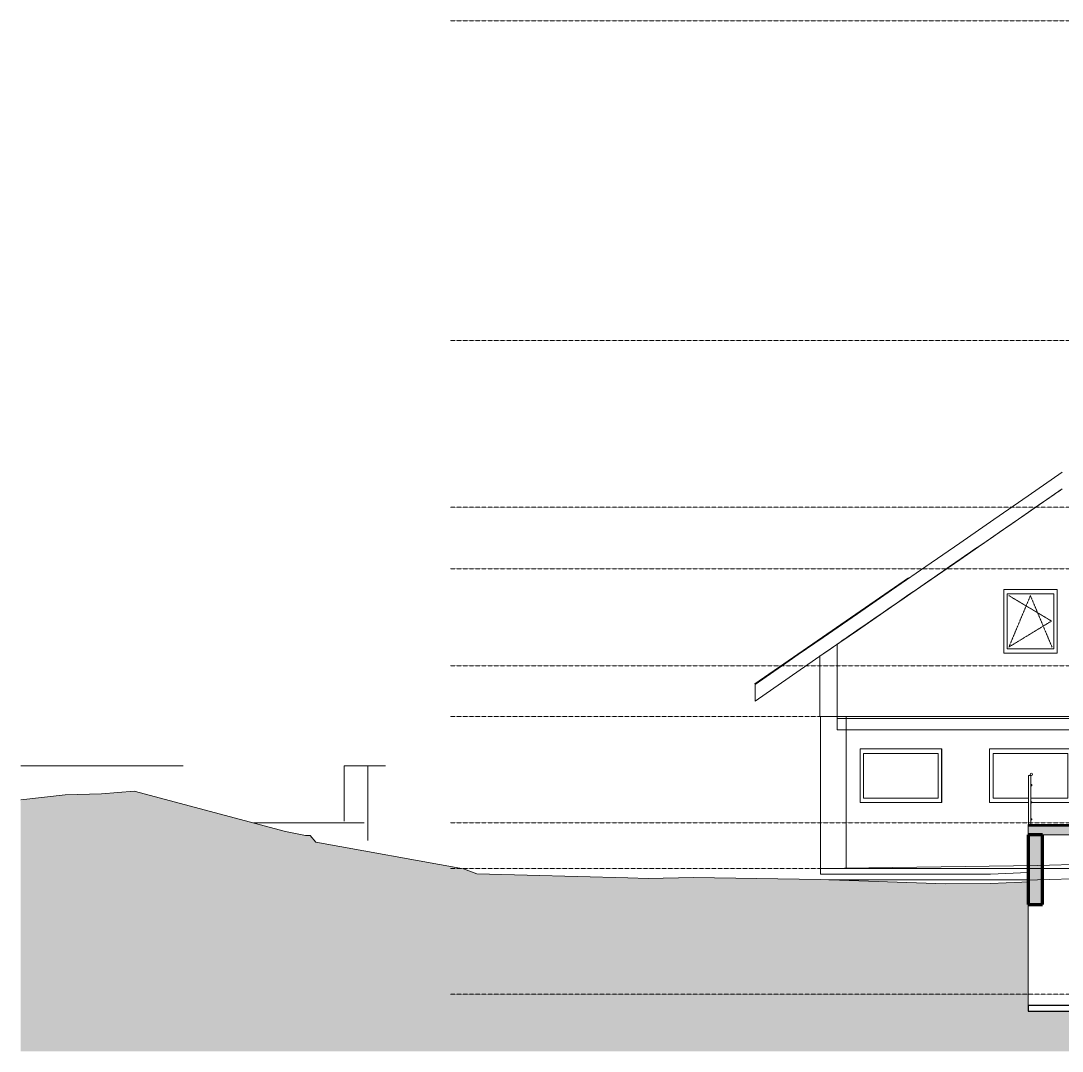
# Model space of a CAD drawing. Header units: millimetres. Extents: x -27417 to 27061, y -4000 to 14060.
# Drawn here: x -27417 to -9175, y -4000 to 14050 of the extents above; entities that cross this region are included whole.
import ezdxf

# ---------------------------------------------------------------- set-up
doc = ezdxf.new("R2010")
doc.units = ezdxf.units.MM
doc.linetypes.add('Verdeckt', pattern=[3, 2, -1])
for name, color, linetype, lineweight in [('A-FLOR', 192, 'Continuous', 18), ('A-FLOR-HRAL', 11, 'Continuous', 18), ('A-FLOR-LEVL', 51, 'Continuous', 9), ('A-GLAZ', 151, 'Continuous', 18), ('A-ROOF', 132, 'Continuous', 18), ('A-ROOF-PATT', 132, 'Continuous', 18), ('A-WALL', 113, 'Continuous', 18), ('A-WALL-PATT', 111, 'Continuous', 70), ('C-BLDG-PADS', 91, 'Continuous', 18), ('C-TOPO', 7, 'Continuous', 18), ('C-TOPO-MAJR', 7, 'Continuous', 18), ('S-STRS', 31, 'Continuous', 18)]:
    doc.layers.add(name, color=color, linetype=linetype, lineweight=lineweight)

# ---------------------------------------------------------------- blocks, each defined once
blk = doc.blocks.new('FP_3-Längsschnitt 2-2')
at = {"layer": 'A-ROOF-PATT'}
for p, q in [((-14557, 2437), (-11867, 4291)), ((-14557, 2433), (-11867, 4289)), ((-14557, 2429), (-11867, 4287))]:
    blk.add_line(p, q, dxfattribs=at)
blk = doc.blocks.new('Fenster 1-flg - Variabel - Fenster 1-flg - Variabel-531512-Längsschnitt 2-2')
at = {"layer": 'A-GLAZ'}
for p, q in [((-9263, 4090), (-10198, 4090)), ((-10198, 2970), (-10198, 4090)), ((-9263, 4090), (-9263, 2970)), ((-10138, 4010), (-10138, 3050)), ((-10138, 4010), (-9323, 4010)), ((-9323, 3050), (-9323, 4010)), ((-9263, 2970), (-10198, 2970)), ((-10138, 3050), (-9323, 3050))]:
    blk.add_line(p, q, dxfattribs=at)
at = {"layer": 'A-GLAZ', "linetype": 'Verdeckt'}
for p, q in [((-10108, 3980), (-9362, 3535)), ((-9731, 3980), (-10108, 3080)), ((-9353, 3080), (-9731, 3980)), ((-9362, 3535), (-10108, 3080))]:
    blk.add_line(p, q, dxfattribs=at)
blk = doc.blocks.new('Fenster 1-flg - Variabel - Fenster 1-flg - Variabel-530779-Längsschnitt 2-2')
at = {"layer": 'A-GLAZ'}
for p, q in [((-9016, 1295), (-10446, 1295)), ((-10446, 355), (-10446, 1295)), ((-9016, 1295), (-9016, 355)), ((-9016, 1295), (-9016, 355)), ((-9016, 1295), (-9016, 1295)), ((-10386, 1215), (-10386, 435)), ((-10386, 1215), (-9076, 1215)), ((-10386, 1215), (-10386, 435)), ((-9076, 435), (-9076, 1215)), ((-10386, 435), (-9765, 435)), ((-9725, 435), (-9076, 435)), ((-9765, 355), (-10446, 355)), ((-9724, 355), (-9725, 355)), ((-9016, 355), (-9707, 355)), ((-9016, 355), (-9016, 355))]:
    blk.add_line(p, q, dxfattribs=at)
blk = doc.blocks.new('Fenster 1-flg - Variabel - Fenster 1-flg - Variabel-V6-Längsschnitt 2-2')
at = {"layer": 'A-GLAZ'}
for p, q in [((-11286, 1295), (-12715, 1295)), ((-12715, 355), (-12715, 1295)), ((-11285, 1295), (-11286, 1295)), ((-11285, 1295), (-11285, 355)), ((-11285, 1295), (-11285, 355)), ((-11285, 1295), (-11285, 1295)), ((-12655, 1215), (-12655, 435)), ((-12655, 1215), (-11345, 1215)), ((-12655, 1215), (-12655, 435)), ((-11345, 435), (-11345, 1215)), ((-12655, 435), (-11345, 435)), ((-11286, 355), (-12715, 355)), ((-11285, 355), (-11286, 355)), ((-11285, 355), (-11285, 355))]:
    blk.add_line(p, q, dxfattribs=at)
blk = doc.blocks.new('Geländer - 8 x 40mm-623154-Längsschnitt 2-2')
at = {"layer": 'A-FLOR-HRAL'}
for p, q in [((-9765, -30), (-9765, 830)), ((-9725, 830), (-9765, 830)), ((-9725, -30), (-9725, 830))]:
    blk.add_line(p, q, dxfattribs=at)
blk = doc.blocks.new('Geländer - Geländer-623092-Längsschnitt 2-2')
at = {"layer": 'A-FLOR-HRAL'}
for centre, radius, start, end in [((-9715, 850), 20, 360, 180), ((-9715, 850), 20, 180, 0), ((-9715, 660), 10, 0, 180), ((-9715, 660), 10, 180, 360), ((-9715, 360), 10, 360, 180), ((-9715, 360), 10, 180, 360), ((-9715, 60), 10, 360, 180), ((-9715, 60), 10, 180, 360)]:
    blk.add_arc(centre, radius, start, end, dxfattribs=at)
blk.add_blockref('Geländer - 8 x 40mm-623154-Längsschnitt 2-2', (0, 0))

msp = doc.modelspace()

# ---------------------------------------------------------------- hatches: boundary and pattern name
at = {"layer": 'A-WALL-PATT', "lineweight": 18, "transparency": 33554534}
msp.add_hatch(color=256, dxfattribs=at).paths.add_polyline_path([(-9771, -1430), (-9521, -1430), (-9521, -212), (-9771, -212), (-9771, -310)], flags=0)
at = {"layer": 'C-TOPO'}
msp.add_hatch(color=256, dxfattribs=at).paths.add_polyline_path([(-13414, -4000), (-9771, -4000), (-9771, -1032), (-9883, -1038), (-10429, -1065), (-11216, -1066), (-13414, -995), (-15632, -959), (-16429, -975), (-16782, -962), (-19429, -896), (-19661, -808), (-22246, -338), (-22349, -220), (-22429, -219), (-22782, -149), (-25429, 557), (-26001, 508), (-26640, 493), (-27417, 402), (-27417, -4000), (-13797, -4000)], flags=0)
h = msp.add_hatch(dxfattribs=at)
h.set_pattern_fill('FP_10', color=256, style=0, pattern_type=2)
h.set_pattern_definition([(45, (1236.464, -253.343), (4.27728892, 7.12834346), [32.258, -16.129]), (135, (1236.464, -253.343), (4.2765818, -7.12763635), [32.258, -16.129])])
h.paths.add_polyline_path([(-8392, -4000), (-8392, -3300), (-9771, -3300), (-9771, -4000), (-8532, -4000)], flags=0)
at = {"layer": 'S-STRS'}
h = msp.add_hatch(dxfattribs=at)
h.set_pattern_fill('FP_12', color=256, style=0, pattern_type=2)
h.set_pattern_definition([(0, (1179.314, -310.493), (0, 3), [])])
h.paths.add_polyline_path([(-9771, -60), (-8392, -60), (-8392, -30), (-9771, -30)], flags=0)
h = msp.add_hatch(dxfattribs=at)
h.set_pattern_fill('FP_11', color=256, style=0, pattern_type=2)
h.set_pattern_definition([(45, (1179.314, -310.493), (-1.7960512, 1.7960512), []), (45, (1181.11, -310.493), (-1.7960512, 1.7960512), [1.27, -1.27])])
h.paths.add_polyline_path([(-9771, -212), (-8392, -212), (-8392, -60), (-9771, -60)], flags=0)

# ---------------------------------------------------------------- linework, layer by layer
at = {"layer": 'A-FLOR'}
for p, q in [((-13118, 1864), (-13118, 1629)), ((-8394, 1829), (-13118, 1829)), ((-8394, 1629), (-13118, 1629)), ((-8451, -712), (-9610, -750)), ((-13410, -800), (-13411, -800)), ((-13409, -800), (-13410, -800)), ((-9610, -750), (-13409, -800)), ((-13409, -900), (-13409, -800)), ((-9771, -1002), (-9610, -1000)), ((-9610, -1000), (-8451, -962))]:
    msp.add_line(p, q, dxfattribs=at)
at = {"layer": 'A-FLOR', "lineweight": 25}
for p, q in [((-9610, -750), (-9610, -750)), ((-9610, -1000), (-9610, -1000))]:
    msp.add_line(p, q, dxfattribs=at)
at = {"layer": 'A-FLOR-LEVL', "linetype": 'Verdeckt'}
for p, q in [((-19898, 14050), (21390, 14050)), ((-19898, 8450), (21390, 8450)), ((-19898, 5530), (21390, 5530)), ((-19898, 4450), (21390, 4450)), ((-19898, 2750), (21390, 2750)), ((-19898, 1864), (21390, 1864)), ((-19898, 0), (21390, 0)), ((-19898, -800), (21390, -800)), ((-19898, -3000), (21390, -3000))]:
    msp.add_line(p, q, dxfattribs=at)
at = {"layer": 'A-ROOF'}
for p, q in [((-9773, 5728), (-9175, 6141)), ((-9175, 5850), (-9175, 5849)), ((-12164, 4076), (-11902, 4257)), ((-12762, 3662), (-12164, 4076)), ((-13957, 2836), (-13797, 2947)), ((-14555, 2423), (-13957, 2836)), ((-14555, 2131), (-14555, 2423))]:
    msp.add_line(p, q, dxfattribs=at)
at = {"layer": 'A-ROOF', "flags": 128}
for points in [[(-9175, 5849), (-9773, 5436), (-10371, 5023), (-10968, 4610), (-11566, 4197), (-12164, 3784), (-12762, 3371), (-13359, 2958), (-13957, 2544), (-14555, 2131)], [(-9175, 5850), (-9175, 5850), (-9175, 5850)], [(-11902, 4257), (-11566, 4489), (-10968, 4902), (-10371, 5315), (-9773, 5728)], [(-13797, 2947), (-13359, 3249), (-12762, 3662)], [(-14555, 2435), (-14555, 2434), (-14555, 2423)], [(-14555, 2131), (-14555, 2142), (-14555, 2143)]]:
    msp.add_lwpolyline(points, dxfattribs=at)
at = {"layer": 'A-WALL'}
for p, q in [((-9263, 4090), (-10198, 4090)), ((-10198, 4090), (-10198, 2970)), ((-9263, 2970), (-9263, 4090)), ((-13118, 3136), (-13118, 3129)), ((-13118, 3129), (-13118, 1864)), ((-13418, 2922), (-13418, 2929)), ((-13418, 2920), (-13418, 1864)), ((-10198, 2970), (-9263, 2970)), ((-13418, 1864), (-8395, 1864)), ((-13409, 1864), (-13409, -800)), ((-12960, 1864), (-12960, -800)), ((-11284, 1295), (-12716, 1295)), ((-12716, 355), (-12716, 1295)), ((-11286, 1295), (-11286, 355)), ((-11284, 355), (-11284, 1295)), ((-9014, 1295), (-10446, 1295)), ((-10446, 355), (-10446, 1295)), ((-21750, 32), (-21750, 1000)), ((-21336, 1000), (-21750, 1000)), ((-21026, 1000), (-21336, 1000)), ((-21336, 1000), (-21336, -307)), ((-12716, 355), (-11284, 355)), ((-10446, 355), (-9765, 355)), ((-9725, 355), (-9724, 355)), ((-9707, 355), (-9014, 355)), ((-13411, -800), (-13409, -800)), ((-13409, -800), (-8451, -800))]:
    msp.add_line(p, q, dxfattribs=at)
at = {"layer": 'A-WALL', "color": 7, "lineweight": 70}
for p, q in [((-9521, -212), (-9771, -212)), ((-9771, -212), (-9771, -1430)), ((-9521, -1430), (-9521, -212)), ((-9771, -1430), (-9521, -1430))]:
    msp.add_line(p, q, dxfattribs=at)
at = {"layer": 'A-WALL', "flags": 128}
msp.add_lwpolyline([(-13418, 2920), (-13418, 2920), (-13418, 2921), (-13418, 2921), (-13418, 2922)], dxfattribs=at)
at = {"layer": 'A-WALL'}
for points, knots in [([(-9175, 5850), (-9804, 5416), (-10589, 4873), (-11375, 4330), (-11532, 4222)], [0, 0, 0, 0, 0.4444444, 0.5555556, 0.5555556, 0.5555556, 0.5555556]), ([(-12680, 3431), (-12242, 3733), (-11220, 4439), (-10197, 5144), (-9613, 5547)], [0.1111111, 0.1111111, 0.1111111, 0.1111111, 0.4444444, 0.8888889, 0.8888889, 0.8888889, 0.8888889])]:
    msp.add_open_spline(points, degree=3, knots=knots, dxfattribs=at)
for points in [[(-9613, 5547), (-9467, 5648), (-9321, 5749), (-9175, 5850)], [(-11532, 4222), (-12161, 3788), (-12790, 3354), (-13418, 2920)], [(-13118, 3129), (-12972, 3229), (-12826, 3330), (-12680, 3431)]]:
    msp.add_open_spline(points, degree=3, dxfattribs=at)
at = {"layer": 'C-BLDG-PADS', "lineweight": 25}
for p, q in [((17033, -3200), (-9771, -3200)), ((-9771, -3200), (-9771, -3300)), ((-9771, -3300), (17033, -3300))]:
    msp.add_line(p, q, dxfattribs=at)
at = {"layer": 'C-TOPO'}
for p, q in [((-25429, 557), (-26001, 508)), ((-25429, 557), (-26001, 508)), ((-22782, -149), (-25429, 557)), ((-22782, -149), (-25429, 557)), ((-26640, 493), (-27417, 402)), ((-26640, 493), (-27417, 402)), ((-26001, 508), (-26640, 493)), ((-26001, 508), (-26640, 493)), ((-22429, -219), (-22782, -149)), ((-22429, -219), (-22782, -149)), ((-22349, -220), (-22429, -219)), ((-22429, -219), (-22349, -220)), ((-22246, -338), (-22349, -220)), ((-22349, -220), (-22246, -338)), ((-19661, -808), (-22246, -338)), ((-22246, -338), (-19661, -808)), ((-19429, -896), (-19661, -808)), ((-19429, -896), (-19661, -808)), ((-16782, -962), (-19429, -896)), ((-16782, -962), (-19429, -896)), ((-13409, -900), (-10429, -900)), ((-10429, -900), (-9771, -868)), ((-9771, -1020), (-9771, -868)), ((-9771, -868), (-9771, -1032)), ((-9771, -1020), (-9771, -868)), ((-16429, -975), (-16782, -962)), ((-16429, -975), (-16782, -962)), ((-15632, -959), (-16429, -975)), ((-16429, -975), (-15632, -959)), ((-13414, -995), (-15632, -959)), ((-15632, -959), (-13414, -995)), ((-11216, -1066), (-13414, -995)), ((-11216, -1066), (-13414, -995)), ((-10429, -1065), (-11216, -1066)), ((-10429, -1065), (-11216, -1066)), ((-9883, -1038), (-10429, -1065)), ((-10429, -1065), (-9883, -1038)), ((-9771, -1032), (-9883, -1038)), ((-9883, -1038), (-9771, -1032)), ((-9771, -1020), (-9771, -1032)), ((-9771, -1032), (-9771, -1020)), ((-9771, -1032), (-9771, -1138)), ((-9771, -1138), (-9771, -1430)), ((-9771, -3200), (-9771, -1430)), ((-9771, -1430), (-9771, -3200)), ((-9771, -3300), (-9771, -3300)), ((-9714, -3300), (-9771, -3300)), ((-9714, -3300), (-9771, -3300)), ((-9771, -3300), (-9771, -3300)), ((-8532, -3300), (-9714, -3300)), ((-8532, -3300), (-9714, -3300))]:
    msp.add_line(p, q, dxfattribs=at)
at = {"layer": 'C-TOPO', "flags": 128}
msp.add_lwpolyline([(-9771, -1430), (-9771, -1138), (-9771, -1032)], dxfattribs=at)
at = {"layer": 'C-TOPO-MAJR'}
for p, q in [((-27417, 1000), (-25429, 1000)), ((-22224, 0), (-21728, 0)), ((-21728, 0), (-21405, 0))]:
    msp.add_line(p, q, dxfattribs=at)
at = {"layer": 'C-TOPO-MAJR', "flags": 128}
for points in [[(-25429, 1000), (-24696, 1000), (-24570, 1000)], [(-23339, 0), (-23029, 0), (-22429, 0), (-22224, 0)], [(-13262, -1000), (-12085, -1000), (-10429, -1000), (-9879, -1000), (-9771, -1000)]]:
    msp.add_lwpolyline(points, dxfattribs=at)
at = {"layer": 'S-STRS'}
for p, q in [((-8392, -30), (-9771, -30)), ((-9771, -30), (-9771, -60)), ((-8392, -60), (-9771, -60)), ((-9771, -60), (-9771, -212)), ((-9771, -60), (-8392, -60)), ((-9771, -212), (-8392, -212))]:
    msp.add_line(p, q, dxfattribs=at)

# ---------------------------------------------------------------- block references
at = {"layer": 'A-FLOR-HRAL'}
msp.add_blockref('Geländer - Geländer-623092-Längsschnitt 2-2', (0, 0), dxfattribs=at)
at = {"layer": 'A-GLAZ'}
for name in ['Fenster 1-flg - Variabel - Fenster 1-flg - Variabel-531512-Längsschnitt 2-2', 'Fenster 1-flg - Variabel - Fenster 1-flg - Variabel-V6-Längsschnitt 2-2', 'Fenster 1-flg - Variabel - Fenster 1-flg - Variabel-530779-Längsschnitt 2-2']:
    msp.add_blockref(name, (0, 0), dxfattribs=at)
at = {"layer": 'A-ROOF'}
msp.add_blockref('FP_3-Längsschnitt 2-2', (0, 0), dxfattribs=at)

doc.saveas('drawing.dxf')
